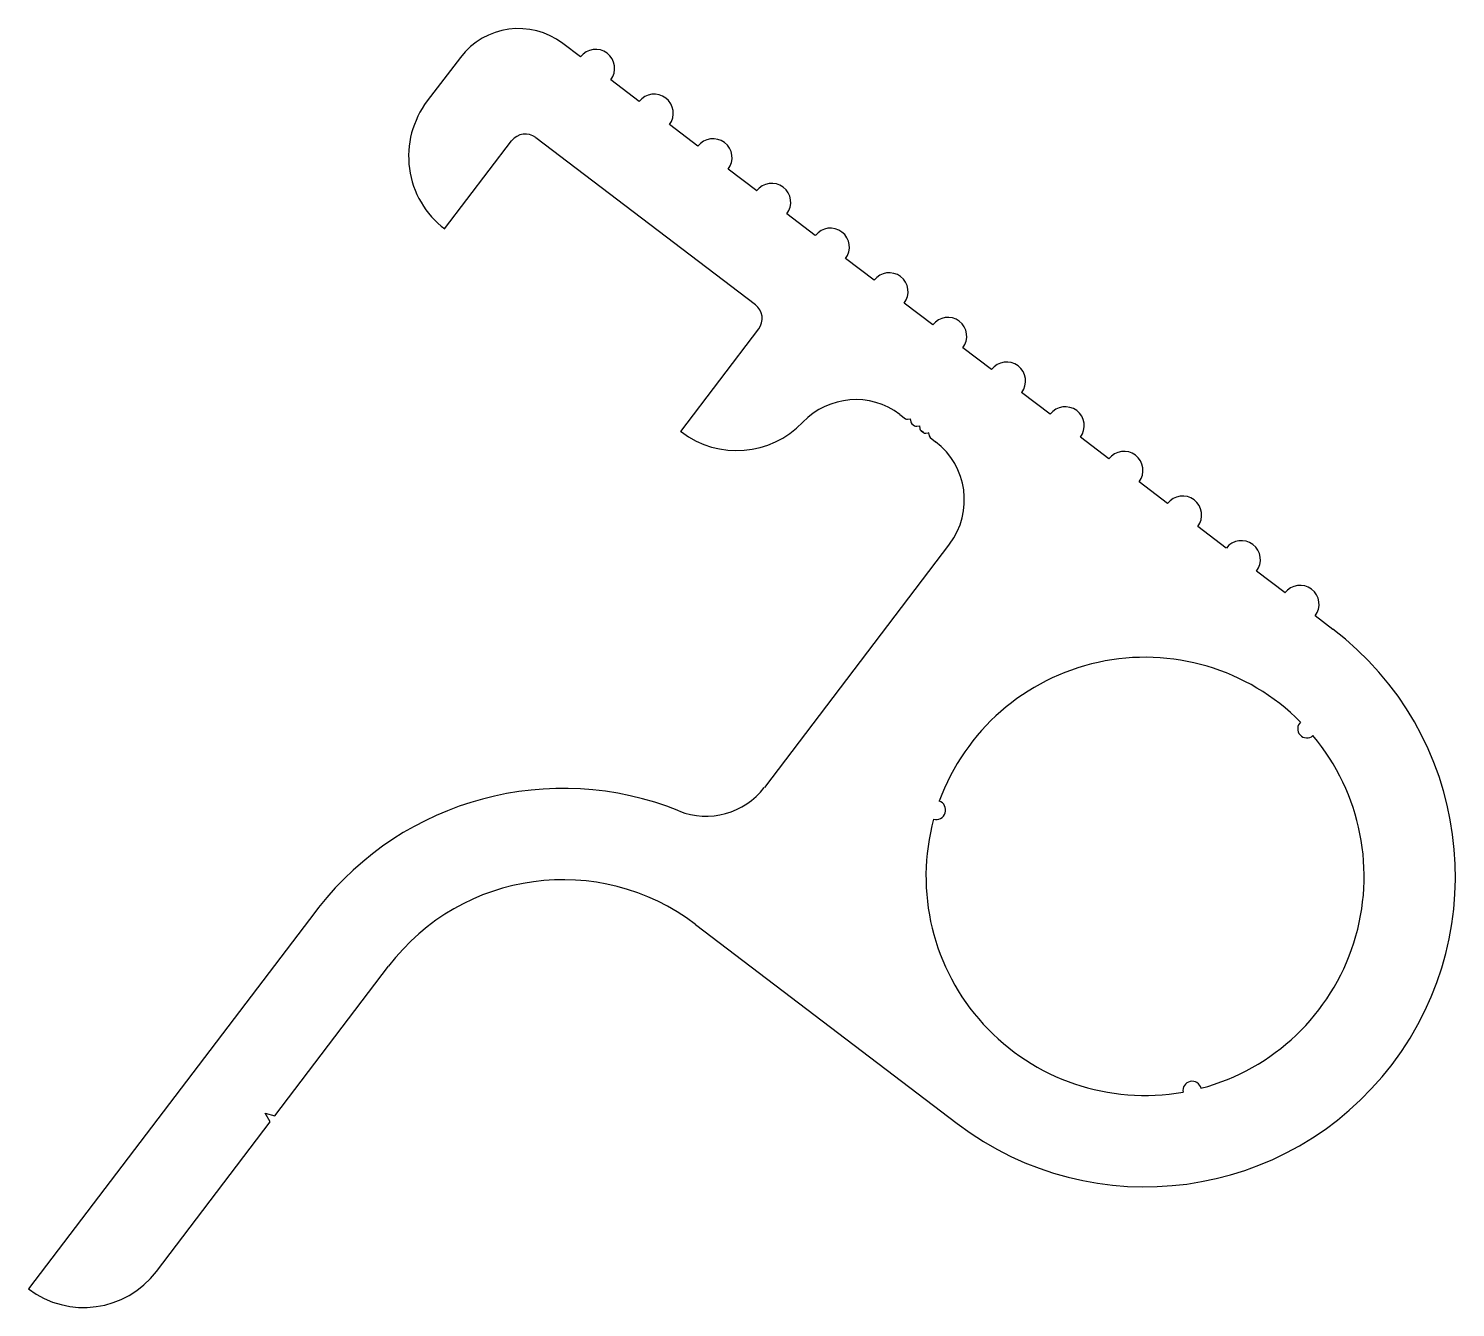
# Model space of a CAD drawing. Extents: x -52 to 72, y 0 to 112.
import ezdxf

# ---------------------------------------------------------------- set-up
doc = ezdxf.new("R2010")
doc.units = 0
doc.layers.get('0').update_dxf_attribs({"linetype": 'CONTINUOUS'})
doc.layers.add('DIMENSION', color=140, linetype='CONTINUOUS')

msp = doc.modelspace()

# ---------------------------------------------------------------- linework, layer by layer
at = {"color": 7}
for p, q in [((-3.62, 109.06), (-5.16, 110.24)), ((-14.06, 109.03), (-16.94, 105.24)), ((1.49, 105.18), (-0.99, 107.07)), ((6.59, 101.3), (4.12, 103.18)), ((-15.43, 94.11), (-9.61, 101.76)), ((-7.51, 102.05), (11.59, 87.53)), ((11.7, 97.42), (9.22, 99.3)), ((16.8, 93.53), (14.32, 95.42)), ((-15.43, 94.11), (-15.43, 94.11)), ((21.91, 89.65), (19.43, 91.54)), ((27.01, 85.77), (24.53, 87.65)), ((11.87, 85.43), (5.09, 76.51)), ((32.12, 81.89), (29.64, 83.77)), ((37.22, 78), (34.74, 79.89)), ((24.15, 77.97), (24.63, 77.61)), ((24.81, 77.56), (25.05, 77.59)), ((25.06, 77.59), (25.09, 77.35)), ((25.19, 77.18), (25.42, 77)), ((25.61, 76.95), (25.85, 76.99)), ((25.86, 76.98), (25.89, 76.74)), ((5.09, 76.51), (5.09, 76.51)), ((5.09, 76.51), (5.16, 76.46)), ((25.99, 76.57), (26.22, 76.4)), ((26.22, 76.4), (25.99, 76.57)), ((25.99, 76.57), (26.22, 76.4)), ((26.22, 76.4), (25.99, 76.57)), ((25.99, 76.57), (26.22, 76.4)), ((26.41, 76.35), (26.64, 76.38)), ((26.65, 76.37), (26.69, 76.13)), ((26.69, 76.13), (26.78, 75.97)), ((26.78, 75.97), (27.25, 75.61)), ((42.32, 74.12), (39.85, 76)), ((47.43, 70.24), (44.95, 72.12)), ((52.53, 66.36), (50.06, 68.24)), ((28.46, 66.72), (12.37, 45.56)), ((57.64, 62.47), (55.16, 64.36)), ((61.81, 59.3), (60.27, 60.47)), ((-26.62, 34.81), (-51.61, 1.96)), ((-26.4, 35.11), (-26.62, 34.81)), ((6.39, 33.64), (29.13, 16.34)), ((-30.2, 17.01), (-20.31, 30.01)), ((-40.49, 3.48), (-30.6, 16.48)), ((-30.6, 16.48), (-31.03, 17.23)), ((-31.03, 17.23), (-30.2, 17.01))]:
    msp.add_line(p, q, dxfattribs=at)
for centre, radius, start, end in [((-9, 105.18), 6.35, 52.7431, 142.7431), ((-2.3, 108.07), 1.65, 322.7431, 142.7431), ((2.8, 104.18), 1.65, 322.7431, 142.7431), ((-10.62, 100.43), 7.94, 142.7431, 232.7431), ((-8.41, 100.86), 1.5, 52.7431, 142.7431), ((7.91, 100.3), 1.65, 322.7431, 142.7431), ((13.01, 96.42), 1.65, 322.7431, 142.7431), ((18.12, 92.53), 1.65, 322.7431, 142.7431), ((23.22, 88.65), 1.65, 322.7431, 142.7431), ((10.68, 86.33), 1.5, 322.7431, 52.7431), ((28.32, 84.77), 1.65, 322.7431, 142.7431), ((33.43, 80.89), 1.65, 322.7431, 142.7431), ((20.31, 72.92), 6.35, 52.7431, 136.3637), ((38.53, 77), 1.65, 322.7431, 142.7431), ((9.97, 82.78), 7.94, 232.7431, 316.3637), ((24.78, 77.81), 0.25, 232.7431, 277.7431), ((25.05, 77.58), 0.008, 7.7431, 97.7431), ((25.34, 77.38), 0.25, 187.7431, 232.7431), ((25.58, 77.2), 0.25, 232.7431, 277.7431), ((25.85, 76.98), 0.008, 7.7431, 97.7431), ((26.14, 76.77), 0.25, 187.7431, 232.7431), ((26.37, 76.6), 0.25, 232.7431, 277.7431), ((26.65, 76.37), 0.008, 7.7431, 97.7431), ((23.41, 70.56), 6.35, 322.7431, 52.7431), ((43.64, 73.12), 1.65, 322.7431, 142.7431), ((48.74, 69.24), 1.65, 322.7431, 142.7431), ((53.85, 65.36), 1.65, 322.7431, 142.7431), ((58.95, 61.47), 1.65, 322.7431, 142.7431), ((45.47, 37.82), 26.99, 232.7431, 52.7431), ((-5.14, 18.48), 26.99, 68.0617, 141.9632), ((7.31, 49.4), 6.35, 248.0617, 322.7431), ((-5.14, 18.48), 19.05, 52.7431, 142.7431), ((-46.81, 8.28), 7.94, 232.7431, 322.7431)]:
    msp.add_arc(centre, radius, start, end, dxfattribs=at)
at = {"layer": 'DIMENSION', "color": 7}
for centre, radius, start, end in [((45.47, 37.82), 19.05, 44.7897, 159.9046), ((59.54, 50.66), 0.8, 133.5864, 311.1798), ((45.47, 37.82), 19.05, 284.7897, 39.9765), ((27.31, 43.59), 0.824, 253.6223, 71.1438), ((45.47, 37.82), 19.05, 164.8615, 279.9765), ((49.56, 19.21), 0.8, 13.5864, 191.1798)]:
    msp.add_arc(centre, radius, start, end, dxfattribs=at)

doc.saveas('drawing.dxf')
